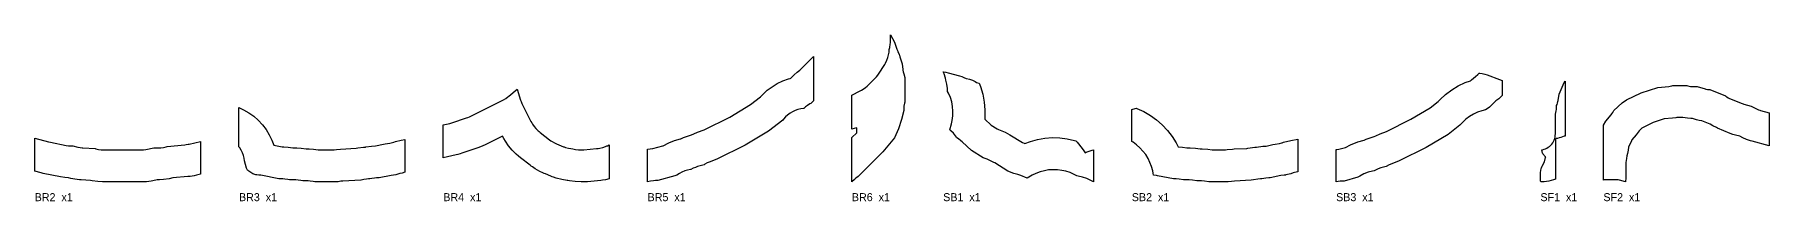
# Model space of a CAD drawing. Header units: millimetres. Extents: x 0 to 21795, y -60 to 640.
# Drawn here: x 11230 to 16649, y -60 to 460 of the extents above; entities that cross this region are included whole.
import ezdxf

# ---------------------------------------------------------------- set-up
doc = ezdxf.new("R2010")
doc.units = ezdxf.units.MM
doc.layers.add('CUT_OUT', color=1, linetype='Continuous')
doc.layers.add('LABEL', color=7, linetype='Continuous')

msp = doc.modelspace()

# ---------------------------------------------------------------- linework, layer by layer
at = {"layer": 'CUT_OUT'}
for points in [[(13808.2, 283.99), (13812.99, 286.56), (13818.13, 289.73), (13825.87, 295.32), (13830.44, 299.17), (13834.43, 302.96), (13855.9, 324.42), (13859.66, 328.39), (13863.57, 333.03), (13866.49, 336.85), (13868.23, 339.33), (13883.65, 363.09), (13886.1, 367.07), (13888.11, 370.7), (13892.41, 379.87), (13895.46, 388.45), (13897.73, 397.26), (13899.07, 405.35), (13899.59, 410.5), (13899.74, 413.06), (13901.33, 419.19), (13902.93, 429.7), (13903.3, 434.47), (13903.41, 437.49), (13903.42, 459.59), (13916.21, 436.08), (13921.17, 420.76), (13923.65, 414.42), (13926.49, 408.61), (13926.74, 407.64), (13930.15, 398.31), (13931.22, 396.01), (13932.44, 390.65), (13934.39, 384.43), (13940.26, 369.05), (13942.28, 351.21), (13942.51, 349.38), (13943.38, 344.12), (13944.79, 337.82), (13948.05, 326.33), (13948.09, 249.17), (13947.16, 245.77), (13945.62, 236.76), (13945, 229.24), (13944.88, 223.35), (13938.28, 194.77), (13928.51, 165.43), (13915.66, 137.46), (13879.77, 93.7), (13805.01, 18.94), (13802.09, 17.09), (13795.49, 12.05), (13791.07, 8.12), (13782.88, 0), (13782.88, 138.23), (13797.88, 153.24), (13797.88, 169.43), (13790.39, 166.9), (13782.88, 165.08), (13782.88, 271.23), (13808.2, 283.99)], [(13654.48, 245.07), (13651.19, 243.33), (13644.29, 239.01), (13637.94, 234.21), (13632.75, 229.61), (13631.67, 229.55), (13622.9, 228.24), (13613.92, 225.98), (13605.39, 222.91), (13597.2, 219.01), (13589.61, 214.43), (13582.18, 208.89), (13575.63, 202.91), (13569.56, 196.18), (13566.89, 192.56), (13522.45, 158.72), (13449.59, 115), (13361.39, 70.92), (13336.69, 61.94), (13331.02, 59.51), (13323.94, 55.85), (13320.83, 53.88), (13300.25, 47.75), (13294.34, 45.61), (13287.5, 42.6), (13279.95, 38.68), (13278.64, 38.54), (13269.52, 36.92), (13260.62, 34.39), (13252.01, 30.97), (13243.79, 26.71), (13235.99, 21.6), (13230.05, 19.06), (13176.5, 4.46), (13169.61, 4.35), (13162.74, 3.84), (13153.74, 2.42), (13144.62, 0), (13144.62, 102.1), (13152.13, 103.28), (13161.23, 103.95), (13192.44, 112.45), (13193.61, 113.2), (13210.6, 121.99), (13228.56, 129.11), (13247.15, 134.38), (13248.52, 134.64), (13257.06, 138.4), (13269.5, 142.91), (13282.18, 146.72), (13289.5, 150.49), (13300.52, 155.17), (13321.85, 162.95), (13401.44, 202.73), (13466.26, 241.63), (13497.5, 265.42), (13504.68, 273.38), (13518.66, 286.13), (13533.68, 297.33), (13549.88, 307.1), (13566.97, 315.23), (13584.77, 321.64), (13590.19, 323.01), (13592.4, 324.4), (13602.22, 334.11), (13611.57, 342.41), (13620.14, 348.94), (13662.88, 391.69), (13662.88, 253.46), (13654.48, 245.07)], [(14184.65, 297.61), (14191.8, 273.76), (14196.43, 249.51), (14198.57, 224.71), (14198.15, 199.82), (14197.7, 196.02), (14217.73, 177.65), (14236.57, 165.66), (14241.28, 164.1), (14262.22, 154.94), (14276.25, 147.44), (14316.13, 123.21), (14321.28, 121), (14323.53, 120.45), (14340.43, 126.77), (14362.74, 132.75), (14385.71, 136.61), (14409.13, 138.24), (14432.41, 137.61), (14455.52, 134.74), (14478.06, 129.72), (14482.72, 128.2), (14486.7, 123.85), (14502.63, 104.17), (14507.98, 96.83), (14511.47, 90.85), (14515.06, 92.65), (14523.87, 96.5), (14533.05, 99.38), (14537.36, 100.49), (14537.36, 0), (14528.86, 4.94), (14516.36, 10.65), (14503.18, 15.19), (14489.62, 18.41), (14485.43, 18.98), (14477.32, 23.5), (14464.63, 29.04), (14451.64, 33.27), (14438.48, 36.2), (14424.93, 37.89), (14411.08, 38.26), (14397.45, 37.3), (14384.16, 35.07), (14370.96, 31.54), (14357.99, 26.69), (14345.89, 20.77), (14335.92, 14.65), (14330.02, 11.9), (14310.82, 19.77), (14300.94, 23.14), (14288.76, 26.13), (14270.16, 34.11), (14229.03, 59.18), (14226.2, 60.86), (14218.02, 65.24), (14205.61, 70.68), (14193.04, 74.82), (14156.61, 98.02), (14126.85, 125.31), (14123.57, 128.23), (14116.33, 134.09), (14110.97, 138), (14109.82, 139.78), (14100.08, 151.87), (14092.23, 159.96), (14089.2, 162.76), (14094.41, 181.52), (14096.55, 191.62), (14098.37, 206.48), (14098.63, 221.29), (14097.37, 235.84), (14094.67, 249.99), (14090.48, 263.98), (14084.79, 277.65), (14082.06, 282.68), (14081.47, 291.24), (14079.22, 305.64), (14076.07, 317.55), (14074.79, 323.86), (14070.76, 336.99), (14068.09, 343.38), (14075.89, 342.32), (14083.51, 340.6), (14119.3, 330.86), (14126.06, 328.73), (14132.63, 326.07), (14139.6, 322.93), (14141.4, 322.69), (14150.5, 320.52), (14159.32, 317.42), (14167.77, 313.42), (14172.38, 310.61), (14180.16, 308.42), (14184.65, 297.61)], [(15297.83, 101.45), (15303.65, 101.88), (15324.87, 107.66), (15340.89, 115.95), (15363.54, 124.92), (15383.12, 130.48), (15389.42, 133.25), (15405.09, 138.92), (15414.66, 141.83), (15419.52, 144.32), (15433.48, 150.25), (15453.01, 157.4), (15529.12, 195.5), (15589.16, 231.53), (15614.73, 251), (15620.2, 257.07), (15637.68, 273.01), (15656.95, 287.39), (15677.39, 299.69), (15698.94, 309.92), (15715.93, 316.02), (15718.8, 318.82), (15730.6, 329.31), (15737.93, 334.9), (15742.32, 339.28), (15744.57, 339.18), (15752.35, 338.12), (15760.01, 336.4), (15767.49, 334.01), (15805.81, 319.9), (15813.88, 316.46), (15813.88, 269.43), (15804.34, 259.89), (15794.87, 252.69), (15787.55, 246.2), (15774.86, 233.6), (15767.09, 228.75), (15762.58, 225.35), (15750.53, 222.32), (15737.18, 217.52), (15724.54, 211.5), (15712.72, 204.38), (15701.35, 195.9), (15691.15, 186.6), (15682.27, 176.74), (15645.35, 148.63), (15576.52, 107.32), (15492.62, 65.39), (15469.64, 57.02), (15461.04, 53.35), (15451.69, 48.51), (15435.84, 43.77), (15426.7, 40.46), (15416.49, 35.95), (15414.76, 35.07), (15409.34, 34.1), (15395.59, 30.2), (15382.3, 24.93), (15369.79, 18.46), (15363.97, 14.68), (15320.44, 2.81), (15318.82, 2.77), (15308.44, 2.01), (15295.62, 0), (15295.62, 101.1), (15297.83, 101.45)], [(12506.36, 177.85), (12526.27, 182.56), (12532.58, 184.44), (12579.2, 199.98), (12582.75, 201.24), (12588.65, 203.68), (12592.05, 205.3), (12692.43, 255.47), (12694.76, 256.67), (12701.22, 260.49), (12708.47, 265.61), (12710.93, 267.59), (12736.7, 289.12), (12747.95, 255.43), (12749.35, 251.5), (12750.55, 248.47), (12752.07, 244.98), (12753.87, 241.21), (12780.34, 188.74), (12782.5, 184.69), (12785.11, 180.32), (12790.2, 172.97), (12795.33, 166.77), (12802.33, 159.7), (12805.39, 157), (12808.96, 154.13), (12838.33, 131.5), (12842.11, 128.73), (12846.46, 125.86), (12853.61, 121.78), (12858.23, 119.52), (12860.16, 118.66), (12881.5, 110.08), (12883.94, 109.19), (12887.73, 107.96), (12897.25, 105.53), (12905.11, 104.25), (12911.11, 103.7), (12919.74, 101.68), (12928.97, 100.4), (12937.36, 100), (12942.6, 100.08), (12945.33, 100.24), (12985.42, 103.89), (12990.2, 104.44), (12995.46, 105.33), (13004.58, 107.53), (13013.56, 110.62), (13017.51, 112.27), (13019.42, 113.15), (13024.62, 115.73), (13024.62, 9.58), (13012.84, 6.84), (13003.98, 5.4), (12998.98, 4.77), (12956.55, 0.83), (12952.13, 0.48), (12947.07, 0.18), (12937.17, 0), (12918.54, 0.94), (12901.01, 3.45), (12895.52, 4.72), (12893.5, 4.93), (12876.92, 7.62), (12858.82, 12.22), (12850.83, 14.83), (12846.83, 16.28), (12842.4, 18), (12825.34, 24.85), (12821.32, 26.51), (12816.82, 28.49), (12808.03, 32.77), (12792.94, 41.39), (12784.83, 46.76), (12780.79, 49.66), (12777.32, 52.27), (12747.94, 74.9), (12740.89, 80.58), (12733.74, 86.93), (12721.79, 99), (12710.36, 112.76), (12700.21, 127.48), (12695.32, 135.7), (12691.35, 143.13), (12636.76, 115.85), (12630.16, 112.71), (12617.72, 107.55), (12610.82, 105.11), (12564.2, 89.57), (12559.09, 87.94), (12551.37, 85.77), (12546.88, 84.65), (12506.36, 75.12), (12506.36, 177.85)], [(16010.7, 143.39), (16007.6, 142.46), (16003.18, 140.61), (15998.12, 138.76), (15992.92, 137.37), (15987.24, 136.12), (15984.5, 135.22), (15980.7, 133.54), (15980.7, 8.56), (15974.24, 6.25), (15959.96, 2.68), (15945.4, 0.52), (15934.87, 0), (15934.37, 2.1), (15934.04, 4.4), (15933.92, 6.73), (15933.88, 24.68), (15933.99, 27.08), (15934.32, 29.46), (15936.73, 41.99), (15937.32, 44.42), (15938.16, 46.78), (15939.22, 49.05), (15946.29, 62.3), (15946.67, 63.22), (15950.19, 75.89), (15950.32, 76.71), (15950.28, 77.11), (15950.08, 77.68), (15949.66, 78.26), (15945.6, 82.55), (15944.08, 84.31), (15942.73, 86.22), (15941.56, 88.24), (15940.58, 90.36), (15939.81, 92.56), (15939.24, 94.82), (15938.12, 100.41), (15940.45, 100.75), (15945.21, 101.95), (15949.83, 103.6), (15954.27, 105.7), (15958.48, 108.22), (15962.42, 111.14), (15966.06, 114.44), (15969.35, 118.07), (15972.27, 122.02), (15974.8, 126.22), (15976.89, 130.66), (15978.55, 135.28), (15979.74, 140.04), (15980.46, 144.89), (15980.7, 149.79), (15980.7, 210.38), (15981.19, 211.76), (15982.55, 216.6), (15983.51, 222.25), (15983.83, 226.03), (15984.06, 238.57), (15985.75, 242.04), (15987.37, 246.13), (15988.79, 250.95), (15989.52, 254.32), (15992.54, 273.69), (16008.33, 310.48), (16010.7, 314.62), (16010.7, 143.39)], [(16594.98, 126.79), (16590.19, 128.16), (16577.27, 132.74), (16566.3, 137.64), (16556.65, 142.7), (16543.43, 146.04), (16535.35, 148.49), (16527.19, 151.45), (16487.51, 167.96), (16483.5, 169.69), (16473.01, 174.92), (16464.64, 180.04), (16438.68, 190.41), (16430.06, 191.9), (16421.09, 194.12), (16408.57, 197.89), (16403.91, 197.98), (16393.4, 198.7), (16379.29, 200.8), (16378.38, 201.02), (16360.07, 201.01), (16356.44, 200.21), (16346.3, 198.74), (16320.73, 196.5), (16285.81, 185.48), (16253.08, 169.12), (16250.6, 167.48), (16242.24, 159.84), (16239.17, 155.1), (16232.91, 146.89), (16219.82, 131.56), (16217.97, 128.32), (16209.42, 108.38), (16207.89, 98.9), (16205.79, 89.18), (16203.51, 81.43), (16202.78, 72.69), (16200.7, 60.56), (16200.7, 12.32), (16200.09, 0), (16180.61, 5.3), (16176.8, 6.16), (16174.23, 6.51), (16170.34, 6.7), (16139.41, 6.87), (16135.4, 6.71), (16132.75, 6.37), (16130.7, 5.92), (16130.7, 177.15), (16137.73, 189.43), (16154.78, 209.34), (16157.51, 212.83), (16160.39, 217.24), (16162.52, 221.3), (16163.3, 223.17), (16188.84, 246.51), (16202.87, 255.82), (16248.18, 278.47), (16301.17, 295.19), (16335.36, 298.14), (16339.29, 298.73), (16343.96, 299.8), (16347.63, 301.01), (16391.18, 301.02), (16394.06, 300.03), (16398.53, 298.93), (16403.26, 298.21), (16407.32, 297.92), (16423.83, 297.78), (16448.1, 290.4), (16451.13, 289.65), (16456.31, 288.77), (16459.69, 288.46), (16463.13, 288.32), (16511.85, 268.87), (16512.86, 268.04), (16516.23, 265.56), (16520.59, 262.88), (16524.49, 260.91), (16563.92, 244.46), (16567.07, 243.33), (16569.87, 242.48), (16592.76, 236.74), (16610.66, 227.26), (16615.27, 225.25), (16619.27, 223.84), (16620.98, 223.35), (16648.96, 215.82), (16648.96, 112.26), (16594.98, 126.79)], [(12386.36, 30.45), (12378.01, 27.35), (12370.74, 26), (12364.16, 24.21), (12358.03, 22.14), (12350.63, 21.65), (12343.15, 20.58), (12306.03, 12.68), (12298.02, 12.63), (12291.54, 12.22), (12283.07, 11.03), (12276.56, 9.49), (12272.64, 9.45), (12266.73, 9.1), (12257.9, 7.9), (12249.56, 5.94), (12248.44, 5.57), (12192.55, 2.95), (12186.09, 2.27), (12177.83, 0.74), (12175.15, 0), (12105.35, 0.01), (12099.6, 1.41), (12090.63, 2.7), (12084.18, 3.11), (12067.38, 3.16), (12061.35, 4.62), (12052.57, 5.88), (12046.12, 6.28), (12026.14, 6.34), (12020.19, 7.78), (12011.42, 9.04), (12004.98, 9.45), (11993.05, 9.51), (11936.75, 20.72), (11930.13, 21.64), (11923.92, 22.1), (11920.98, 22.17), (11911.26, 25.13), (11895.25, 35.64), (11894.74, 36.27), (11891.17, 42.55), (11885.59, 66.41), (11884.34, 74.1), (11882.02, 82.83), (11878.87, 91.29), (11874.99, 99.23), (11870.26, 106.92), (11868.1, 109.76), (11868.1, 232.06), (11882.6, 225.44), (11898.89, 215.96), (11914.18, 204.94), (11928.45, 192.34), (11941.28, 178.53), (11952.69, 163.53), (11962.58, 147.48), (11970.84, 130.54), (11976.72, 114.74), (12003.07, 109.48), (12007.87, 109.41), (12021.31, 108.55), (12036.65, 106.32), (12049.05, 106.24), (12062.37, 105.39), (12077.93, 103.15), (12086.98, 103.07), (12100.44, 102.22), (12115.75, 100.01), (12165.23, 100), (12173.06, 101.42), (12185.61, 102.71), (12234.55, 105.03), (12239.48, 106.18), (12257.01, 108.63), (12263.41, 109.03), (12264.79, 109.35), (12282.3, 111.8), (12294.92, 112.56), (12319.59, 117.84), (12324.98, 118.92), (12339.24, 121), (12348.06, 123.4), (12351.5, 124.05), (12356.86, 126.02), (12375.08, 130.77), (12386.36, 132.55), (12386.36, 30.45)], [(14667.52, 229.19), (14671.96, 230.14), (14673.42, 229.63), (14694.85, 219.83), (14715.39, 207.89), (14734.66, 194), (14752.47, 178.28), (14768.78, 160.74), (14783.06, 141.99), (14795.54, 121.78), (14801.7, 109.19), (14815.51, 108.31), (14829.22, 106.32), (14839.7, 106.22), (14856.53, 105.15), (14870.47, 103.14), (14877.64, 103.05), (14894.61, 101.98), (14908.27, 100.01), (14950.22, 100), (14955.55, 100.96), (14971.4, 102.59), (14976.99, 102.91), (15017.14, 104.77), (15019.53, 105.33), (15041.67, 108.42), (15046.52, 108.72), (15066.94, 111.58), (15077.25, 112.21), (15098.39, 116.74), (15105, 118.06), (15118.37, 120.02), (15125.99, 122.1), (15127.55, 122.4), (15131.12, 123.72), (15154.14, 129.72), (15175.62, 133.1), (15175.62, 32), (15174.54, 31.82), (15161.11, 28.32), (15153.98, 25.69), (15148.66, 24.7), (15138.66, 21.98), (15137.4, 21.57), (15133.62, 21.26), (15123.32, 19.75), (15089.91, 12.66), (15085.93, 12.61), (15076.18, 12.01), (15063.28, 10.2), (15059.8, 9.39), (15050.86, 8.84), (15037.95, 7.04), (15030.48, 5.29), (14978.34, 2.83), (14968.57, 1.81), (14958.76, 0), (14900.37, 0.01), (14898.2, 0.53), (14884.8, 2.46), (14874.84, 3.09), (14862.43, 3.15), (14860.13, 3.7), (14846.73, 5.64), (14836.77, 6.26), (14821.2, 6.33), (14819, 6.86), (14805.63, 8.8), (14795.69, 9.43), (14787.31, 9.5), (14737.87, 19.37), (14734.68, 19.97), (14725.05, 21.32), (14723.73, 26.93), (14722.51, 34.47), (14719, 47.76), (14714.15, 60.83), (14707.95, 73.52), (14700.73, 85.22), (14692.29, 96.32), (14682.81, 106.53), (14672.22, 115.88), (14661.07, 123.93), (14657.36, 126.1), (14657.36, 226.59), (14667.52, 229.19)], [(11273.04, 125.36), (11279.35, 123.88), (11328.26, 114.13), (11334.99, 113.2), (11341.29, 112.74), (11349.46, 112.62), (11365.03, 108.71), (11371.77, 107.43), (11378.26, 106.64), (11380.68, 106.47), (11419.07, 104.18), (11420.51, 103.7), (11428.69, 101.71), (11437.21, 100.47), (11444.02, 100.03), (11446.56, 100), (11561.03, 100), (11563.25, 100.02), (11569.6, 100.4), (11577.06, 101.36), (11602.04, 106.31), (11617.03, 106.37), (11623.5, 106.77), (11631.81, 107.92), (11640.15, 109.88), (11643.79, 111.1), (11699.19, 116.18), (11702.88, 116.59), (11709.09, 117.6), (11712.73, 118.38), (11748.1, 126.7), (11748.1, 23.97), (11735.64, 21.04), (11728.57, 19.51), (11715.47, 17.38), (11708.32, 16.59), (11661.62, 12.32), (11650.21, 9.63), (11632.67, 7.19), (11619.58, 6.4), (11612.05, 6.33), (11599.26, 3.78), (11594.03, 2.81), (11579.07, 0.85), (11565.71, 0.05), (11561.03, 0), (11446.56, 0), (11441.5, 0.06), (11427.52, 0.94), (11409.91, 3.49), (11404.08, 4.9), (11374.74, 6.64), (11369.5, 7.03), (11355.28, 8.8), (11342.76, 11.22), (11335.72, 12.95), (11324.25, 13.78), (11310.94, 15.64), (11256.26, 26.55), (11250.06, 28.01), (11229.84, 33.43), (11229.84, 136.99), (11273.04, 125.36)]]:
    msp.add_lwpolyline(points, close=True, dxfattribs=at)

# ---------------------------------------------------------------- texts
at = {"layer": 'LABEL'}
for s, p in [('BR2  x1', (11229.84, -60)), ('BR3  x1', (11868.1, -60)), ('BR4  x1', (12506.36, -60)), ('BR5  x1', (13144.62, -60)), ('BR6  x1', (13782.88, -60)), ('SB1  x1', (14068.09, -60)), ('SB2  x1', (14657.36, -60)), ('SB3  x1', (15295.62, -60)), ('SF1  x1', (15933.88, -60)), ('SF2  x1', (16130.7, -60))]:
    msp.add_text(s, height=25, dxfattribs=at).set_placement(p)

doc.saveas('drawing.dxf')
